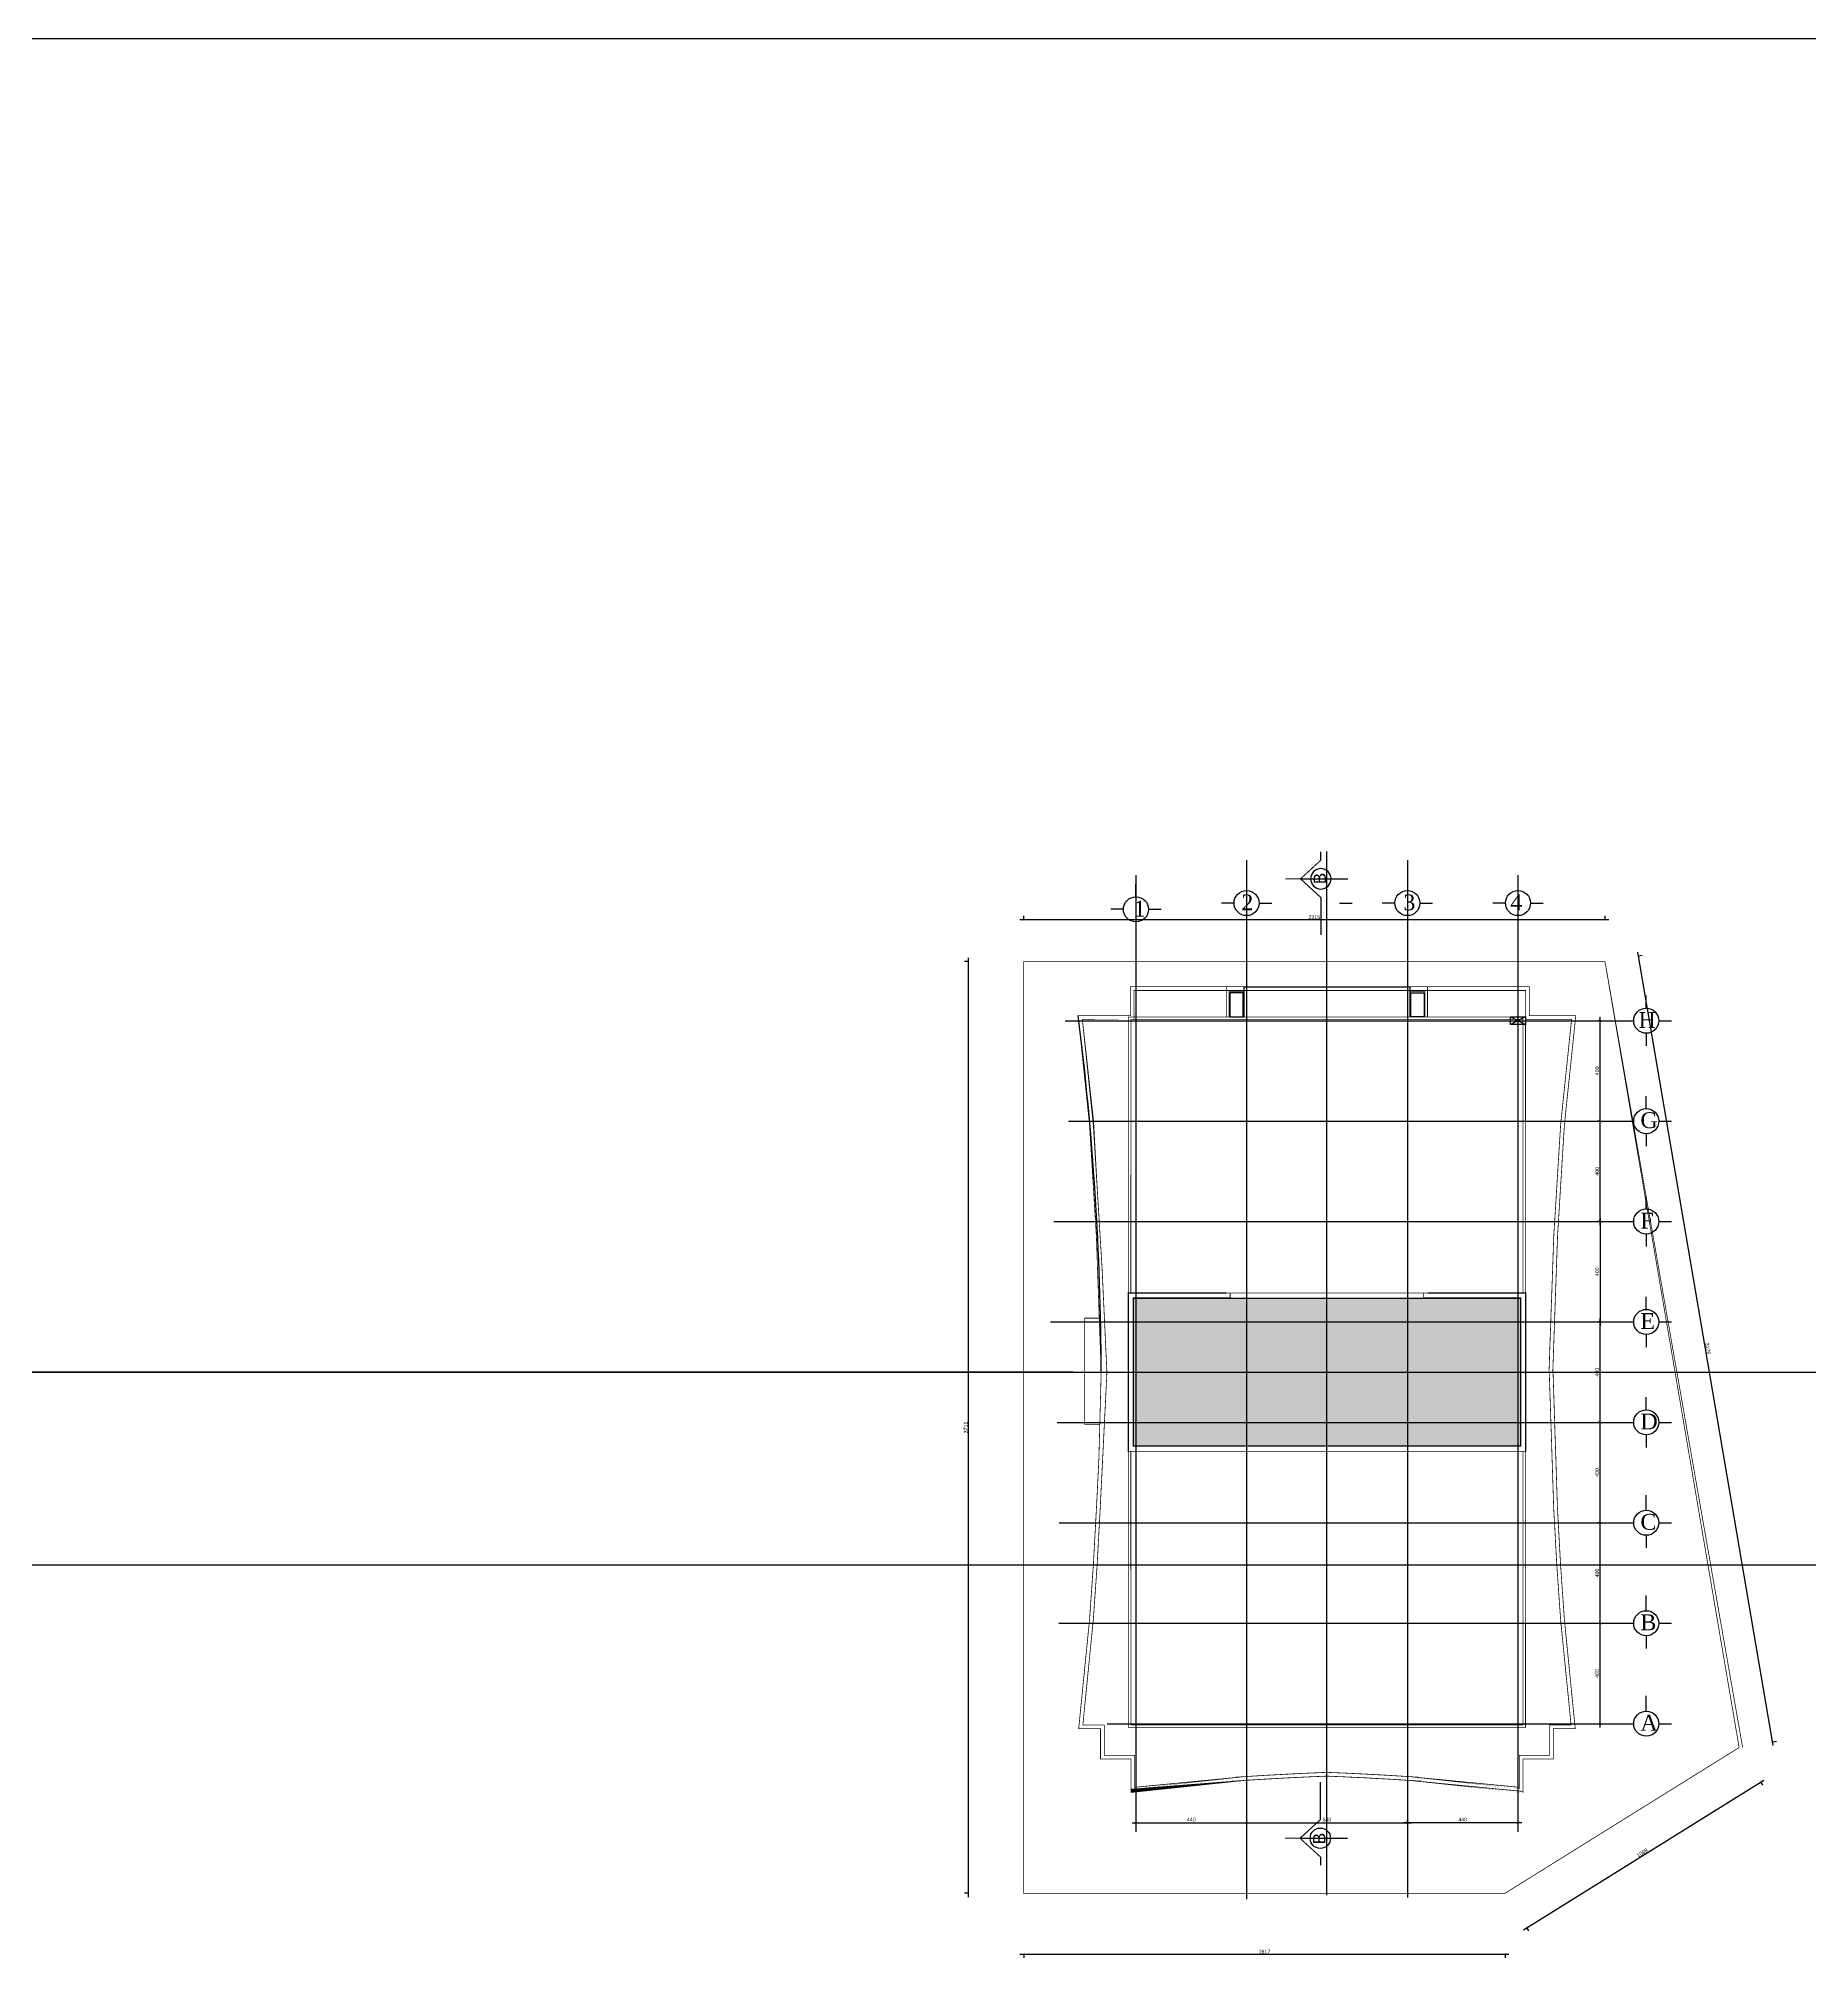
# Model space of a CAD drawing. Extents: x 250879 to 348495, y -51522 to -9360.
# Drawn here: x 285568 to 292620, y -44320 to -36659 of the extents above; entities that cross this region are included whole.
import ezdxf

# ---------------------------------------------------------------- set-up
doc = ezdxf.new("R2010")
doc.units = 0
doc.layers.get('0').update_dxf_attribs({"linetype": 'CONTINUOUS'})
doc.layers.get('DEFPOINTS').update_dxf_attribs({"color": 9, "linetype": 'CONTINUOUS'})
for name, color, linetype in [('AXIS', 1, 'CONTINUOUS'), ('COLUMN', 5, 'CONTINUOUS'), ('DIM', 3, 'CONTINUOUS'), ('TEXT', 3, 'CONTINUOUS'), ('WALL', 7, 'CONTINUOUS'), ('WALL1', 2, 'CONTINUOUS')]:
    doc.layers.add(name, color=color, linetype=linetype)
doc.styles.get("Standard").update_dxf_attribs({"font": 'sanss___.ttf', "height": 15})
doc.styles.add('style2', font='romantic.ttf', dxfattribs={"height": 50})
doc.dimstyles.get("Standard").update_dxf_attribs({"dimtxt": 15, "dimasz": 10, "dimexe": 10, "dimexo": 30, "dimgap": 5, "dimtad": 1, "dimdec": 0, "dimdsep": 46, "dimtxsty": 'Standard', "dimblk1": 'ARCHTICK', "dimblk2": 'ARCHTICK', "dimsah": 1, "dimcen": 2.5, "dimdle": 15, "dimclrd": 3, "dimclre": 3, "dimclrt": 3, "dimazin": 0, "dimtfac": 1, "dimtdec": 0, "dimtmove": 2, "dimatfit": 2, "dimldrblk": 'ARCHTICK', "dimfxl": 1.045499999999997, "dimfxlon": 1, "dimtolj": 1, "dimtzin": 0, "dimarcsym": 0})
doc.dimstyles.new('STANDARD$0', dxfattribs={"dimscale": 0, "dimtxt": 12, "dimasz": 8, "dimexe": 15, "dimexo": 0.0625, "dimgap": 2, "dimtad": 1, "dimdec": 0, "dimzin": 0, "dimdsep": 46, "dimtxsty": 'Standard', "dimblk1": 'ARCHTICK', "dimblk2": 'ARCHTICK', "dimsah": 1, "dimcen": 0.09, "dimdle": 15, "dimclrd": 3, "dimclre": 3, "dimclrt": 3, "dimazin": 0, "dimtfac": 1, "dimtdec": 0, "dimtofl": 0, "dimtmove": 1, "dimatfit": 3, "dimldrblk": 'ARCHTICK', "dimfxl": 1.045499999999997, "dimfxlon": 1, "dimtolj": 1, "dimtzin": 0, "dimarcsym": 0})

# ---------------------------------------------------------------- blocks, each defined once
blk = doc.blocks.new('_ARCHTICK')
at = {"color": 0, "linetype": 'ByBlock', "const_width": 0.15}
blk.add_lwpolyline([(-0.5, -0.5), (0.5, 0.5)], dxfattribs=at)
blk = doc.blocks.new('*D1769')
at = {"layer": 'DEFPOINTS', "color": 0, "linetype": 'ByBlock', "ltscale": 3, "transparency": 16777216}
for p in [(289938.1756619174, -43759.28375353797), (290378.6525400699, -43759.28375353797), (290378.6525400699, -43767.07146409552)]:
    blk.add_point(p, dxfattribs=at)
at = {"layer": 'WALL1', "color": 3, "linetype": 'ByBlock', "lineweight": -2, "ltscale": 3, "transparency": 16777216}
for p, q in [((289923.1756619174, -43767.07146409552), (290393.6525400699, -43767.07146409552)), ((289938.1756619174, -43767.07146409552), (289938.1756619174, -43777.07146409552)), ((290378.6525400699, -43767.07146409552), (290378.6525400699, -43777.07146409552))]:
    blk.add_line(p, q, dxfattribs=at)
at = {"layer": 'WALL1', "color": 3, "linetype": 'ByBlock', "lineweight": -2, "ltscale": 3, "transparency": 16777216, "xscale": 10, "yscale": 10, "zscale": 10, "rotation": 180}
blk.add_blockref('_ARCHTICK', (289938.1756619174, -43767.07146409552), dxfattribs=at)
at = {"layer": 'WALL1', "color": 3, "linetype": 'ByBlock', "lineweight": -2, "ltscale": 3, "transparency": 16777216, "xscale": 10, "yscale": 10, "zscale": 10}
blk.add_blockref('_ARCHTICK', (290378.6525400699, -43767.07146409552), dxfattribs=at)
at = {"layer": 'WALL1', "color": 3, "linetype": 'ByBlock', "ltscale": 3, "transparency": 16777216, "insert": (290158.4141009937, -43754.34512664696), "char_height": 15, "attachment_point": 5}
blk.add_mtext('\\A1;440', dxfattribs=at)
blk = doc.blocks.new('*D1770')
at = {"layer": 'DEFPOINTS', "color": 0, "linetype": 'ByBlock', "ltscale": 3, "transparency": 16777216}
for p in [(290378.6525400699, -43759.28375353797), (291018.9714633485, -43767.07146409552), (291018.9714633485, -43767.07146409552)]:
    blk.add_point(p, dxfattribs=at)
at = {"layer": 'WALL1', "color": 3, "linetype": 'ByBlock', "lineweight": -2, "ltscale": 3, "transparency": 16777216}
for p, q in [((290363.6525400699, -43767.07146409552), (291033.9714633485, -43767.07146409552)), ((290378.6525400699, -43767.07146409552), (290378.6525400699, -43777.07146409552)), ((291018.9714633485, -43767.07146409552), (291018.9714633485, -43757.07146409552))]:
    blk.add_line(p, q, dxfattribs=at)
at = {"layer": 'WALL1', "color": 3, "linetype": 'ByBlock', "lineweight": -2, "ltscale": 3, "transparency": 16777216, "xscale": 10, "yscale": 10, "zscale": 10, "rotation": 180}
blk.add_blockref('_ARCHTICK', (290378.6525400699, -43767.07146409552), dxfattribs=at)
at = {"layer": 'WALL1', "color": 3, "linetype": 'ByBlock', "lineweight": -2, "ltscale": 3, "transparency": 16777216, "xscale": 10, "yscale": 10, "zscale": 10}
blk.add_blockref('_ARCHTICK', (291018.9714633485, -43767.07146409552), dxfattribs=at)
at = {"layer": 'WALL1', "color": 3, "linetype": 'ByBlock', "ltscale": 3, "transparency": 16777216, "insert": (290698.8120017092, -43754.33483858112), "char_height": 15, "attachment_point": 5}
blk.add_mtext('\\A1;640', dxfattribs=at)
blk = doc.blocks.new('*D1771')
at = {"layer": 'DEFPOINTS', "color": 0, "linetype": 'ByBlock', "ltscale": 3, "transparency": 16777216}
for p in [(291720.4483415009, -42972.1627527147), (291787.2634581881, -42972.1627527147), (291777.7964564391, -43372.32733898071)]:
    blk.add_point(p, dxfattribs=at)
at = {"layer": 'WALL1', "color": 3, "linetype": 'ByBlock', "lineweight": -2, "ltscale": 3, "transparency": 16777216}
for p, q in [((291786.2179581881, -42972.1627527147), (291797.2634581881, -42972.1627527147)), ((291787.2634581881, -43387.32733898071), (291787.2634581881, -42957.1627527147)), ((291787.2634581881, -43372.32733898071), (291797.2634581881, -43372.32733898071))]:
    blk.add_line(p, q, dxfattribs=at)
at = {"layer": 'WALL1', "color": 3, "linetype": 'ByBlock', "lineweight": -2, "ltscale": 3, "transparency": 16777216, "xscale": 10, "yscale": 10, "zscale": 10}
for p, rotation in [((291787.2634581881, -42972.1627527147), 90), ((291787.2634581881, -43372.32733898071), 270)]:
    blk.add_blockref('_ARCHTICK', p, dxfattribs=dict(at, rotation=rotation))
at = {"layer": 'WALL1', "color": 3, "linetype": 'ByBlock', "ltscale": 3, "transparency": 16777216, "insert": (291774.5371207395, -43172.24504584765), "char_height": 15, "attachment_point": 5, "rotation": 90}
blk.add_mtext('\\A1;400', dxfattribs=at)
blk = doc.blocks.new('*D1772')
at = {"layer": 'DEFPOINTS', "color": 0, "linetype": 'ByBlock', "ltscale": 3, "transparency": 16777216}
for p in [(291787.2634581881, -42571.99816644869), (291787.2634581881, -42571.99816644869), (291720.4483415009, -42972.1627527147)]:
    blk.add_point(p, dxfattribs=at)
at = {"layer": 'WALL1', "color": 3, "linetype": 'ByBlock', "lineweight": -2, "ltscale": 3, "transparency": 16777216}
for p, q in [((291787.2634581881, -42571.99816644869), (291777.2634581881, -42571.99816644869)), ((291787.2634581881, -42987.1627527147), (291787.2634581881, -42556.99816644869)), ((291786.2179581881, -42972.1627527147), (291797.2634581881, -42972.1627527147))]:
    blk.add_line(p, q, dxfattribs=at)
at = {"layer": 'WALL1', "color": 3, "linetype": 'ByBlock', "lineweight": -2, "ltscale": 3, "transparency": 16777216, "xscale": 10, "yscale": 10, "zscale": 10}
for p, rotation in [((291787.2634581881, -42571.99816644869), 90), ((291787.2634581881, -42972.1627527147), 270)]:
    blk.add_blockref('_ARCHTICK', p, dxfattribs=dict(at, rotation=rotation))
at = {"layer": 'WALL1', "color": 3, "linetype": 'ByBlock', "ltscale": 3, "transparency": 16777216, "insert": (291774.5371207395, -42772.08045958164), "char_height": 15, "attachment_point": 5, "rotation": 90}
blk.add_mtext('\\A1;400', dxfattribs=at)
blk = doc.blocks.new('*D1773')
at = {"layer": 'DEFPOINTS', "color": 0, "linetype": 'ByBlock', "ltscale": 3, "transparency": 16777216}
for p in [(291787.2634581881, -42171.99816644872), (291787.2634581881, -42171.99816644872), (291787.2634581881, -42571.99816644869)]:
    blk.add_point(p, dxfattribs=at)
at = {"layer": 'WALL1', "color": 3, "linetype": 'ByBlock', "lineweight": -2, "ltscale": 3, "transparency": 16777216}
for p, q in [((291787.2634581881, -42171.99816644872), (291777.2634581881, -42171.99816644872)), ((291787.2634581881, -42586.99816644869), (291787.2634581881, -42156.99816644872)), ((291787.2634581881, -42571.99816644869), (291777.2634581881, -42571.99816644869))]:
    blk.add_line(p, q, dxfattribs=at)
at = {"layer": 'WALL1', "color": 3, "linetype": 'ByBlock', "lineweight": -2, "ltscale": 3, "transparency": 16777216, "xscale": 10, "yscale": 10, "zscale": 10}
for p, rotation in [((291787.2634581881, -42171.99816644872), 90), ((291787.2634581881, -42571.99816644869), 270)]:
    blk.add_blockref('_ARCHTICK', p, dxfattribs=dict(at, rotation=rotation))
at = {"layer": 'WALL1', "color": 3, "linetype": 'ByBlock', "ltscale": 3, "transparency": 16777216, "insert": (291774.5371207395, -42371.99816644865), "char_height": 15, "attachment_point": 5, "rotation": 90}
blk.add_mtext('\\A1;400', dxfattribs=at)
blk = doc.blocks.new('*D1774')
at = {"layer": 'DEFPOINTS', "color": 0, "linetype": 'ByBlock', "ltscale": 3, "transparency": 16777216}
for p in [(291787.2634581881, -41771.99816644872), (291787.2634581881, -41771.99816644872), (291787.2634581881, -42171.99816644872)]:
    blk.add_point(p, dxfattribs=at)
at = {"layer": 'WALL1', "color": 3, "linetype": 'ByBlock', "lineweight": -2, "ltscale": 3, "transparency": 16777216}
for p, q in [((291787.2634581881, -41771.99816644872), (291777.2634581881, -41771.99816644872)), ((291787.2634581881, -42186.99816644872), (291787.2634581881, -41756.99816644872)), ((291787.2634581881, -42171.99816644872), (291777.2634581881, -42171.99816644872))]:
    blk.add_line(p, q, dxfattribs=at)
at = {"layer": 'WALL1', "color": 3, "linetype": 'ByBlock', "lineweight": -2, "ltscale": 3, "transparency": 16777216, "xscale": 10, "yscale": 10, "zscale": 10}
for p, rotation in [((291787.2634581881, -41771.99816644872), 90), ((291787.2634581881, -42171.99816644872), 270)]:
    blk.add_blockref('_ARCHTICK', p, dxfattribs=dict(at, rotation=rotation))
at = {"layer": 'WALL1', "color": 3, "linetype": 'ByBlock', "ltscale": 3, "transparency": 16777216, "insert": (291774.5371207395, -41971.99816644867), "char_height": 15, "attachment_point": 5, "rotation": 90}
blk.add_mtext('\\A1;400', dxfattribs=at)
blk = doc.blocks.new('*D1775')
at = {"layer": 'DEFPOINTS', "color": 0, "linetype": 'ByBlock', "ltscale": 3, "transparency": 16777216}
for p in [(291787.2634581881, -40971.99816644872), (291787.2634581881, -40971.99816644872), (291787.2634581881, -41371.99816644875)]:
    blk.add_point(p, dxfattribs=at)
at = {"layer": 'WALL1', "color": 3, "linetype": 'ByBlock', "lineweight": -2, "ltscale": 3, "transparency": 16777216}
for p, q in [((291787.2634581881, -40971.99816644872), (291777.2634581881, -40971.99816644872)), ((291787.2634581881, -41386.99816644875), (291787.2634581881, -40956.99816644872)), ((291787.2634581881, -41371.99816644875), (291777.2634581881, -41371.99816644875))]:
    blk.add_line(p, q, dxfattribs=at)
at = {"layer": 'WALL1', "color": 3, "linetype": 'ByBlock', "lineweight": -2, "ltscale": 3, "transparency": 16777216, "xscale": 10, "yscale": 10, "zscale": 10}
for p, rotation in [((291787.2634581881, -40971.99816644872), 90), ((291787.2634581881, -41371.99816644875), 270)]:
    blk.add_blockref('_ARCHTICK', p, dxfattribs=dict(at, rotation=rotation))
at = {"layer": 'WALL1', "color": 3, "linetype": 'ByBlock', "ltscale": 3, "transparency": 16777216, "insert": (291774.5371207395, -41171.99816644868), "char_height": 15, "attachment_point": 5, "rotation": 90}
blk.add_mtext('\\A1;400', dxfattribs=at)
blk = doc.blocks.new('*D1776')
at = {"layer": 'DEFPOINTS', "color": 0, "linetype": 'ByBlock', "ltscale": 3, "transparency": 16777216}
for p in [(291787.2634581881, -40571.99816644869), (291787.2634581881, -40571.99816644869), (291787.2634581881, -40971.99816644872)]:
    blk.add_point(p, dxfattribs=at)
at = {"layer": 'WALL1', "color": 3, "linetype": 'ByBlock', "lineweight": -2, "ltscale": 3, "transparency": 16777216}
for p, q in [((291787.2634581881, -40571.99816644869), (291777.2634581881, -40571.99816644869)), ((291787.2634581881, -40986.99816644872), (291787.2634581881, -40556.99816644869)), ((291787.2634581881, -40971.99816644872), (291777.2634581881, -40971.99816644872))]:
    blk.add_line(p, q, dxfattribs=at)
at = {"layer": 'WALL1', "color": 3, "linetype": 'ByBlock', "lineweight": -2, "ltscale": 3, "transparency": 16777216, "xscale": 10, "yscale": 10, "zscale": 10}
for p, rotation in [((291787.2634581881, -40571.99816644869), 90), ((291787.2634581881, -40971.99816644872), 270)]:
    blk.add_blockref('_ARCHTICK', p, dxfattribs=dict(at, rotation=rotation))
at = {"layer": 'WALL1', "color": 3, "linetype": 'ByBlock', "ltscale": 3, "transparency": 16777216, "insert": (291774.5371207395, -40771.99816644865), "char_height": 15, "attachment_point": 5, "rotation": 90}
blk.add_mtext('\\A1;400', dxfattribs=at)
blk = doc.blocks.new('*D1777')
at = {"layer": 'DEFPOINTS', "color": 0, "linetype": 'ByBlock', "ltscale": 3, "transparency": 16777216}
for p in [(291018.9714633485, -43759.28375353797), (291018.9714633485, -43767.07146409552), (291459.448341501, -43759.28375353797)]:
    blk.add_point(p, dxfattribs=at)
at = {"layer": 'WALL1', "color": 3, "linetype": 'ByBlock', "lineweight": -2, "ltscale": 3, "transparency": 16777216}
for p, q in [((291474.448341501, -43767.07146409552), (291003.9714633485, -43767.07146409552)), ((291018.9714633485, -43767.07146409552), (291018.9714633485, -43777.07146409552)), ((291459.448341501, -43767.07146409552), (291459.448341501, -43777.07146409552))]:
    blk.add_line(p, q, dxfattribs=at)
at = {"layer": 'WALL1', "color": 3, "linetype": 'ByBlock', "lineweight": -2, "ltscale": 3, "transparency": 16777216, "xscale": 10, "yscale": 10, "zscale": 10, "rotation": 180}
blk.add_blockref('_ARCHTICK', (291018.9714633485, -43767.07146409552), dxfattribs=at)
at = {"layer": 'WALL1', "color": 3, "linetype": 'ByBlock', "lineweight": -2, "ltscale": 3, "transparency": 16777216, "xscale": 10, "yscale": 10, "zscale": 10}
blk.add_blockref('_ARCHTICK', (291459.448341501, -43767.07146409552), dxfattribs=at)
at = {"layer": 'WALL1', "color": 3, "linetype": 'ByBlock', "ltscale": 3, "transparency": 16777216, "insert": (291239.2099024248, -43754.34512664696), "char_height": 15, "attachment_point": 5}
blk.add_mtext('\\A1;440', dxfattribs=at)
blk = doc.blocks.new('*D1778')
at = {"layer": 'DEFPOINTS', "color": 0, "linetype": 'ByBlock', "ltscale": 3, "transparency": 16777216}
for p in [(291749.9598151725, -41371.99816644875), (291749.9598151725, -41771.99816644875), (291787.2634581881, -41771.99816644875)]:
    blk.add_point(p, dxfattribs=at)
at = {"layer": 'WALL1', "color": 3, "linetype": 'ByBlock', "lineweight": -2, "ltscale": 3, "transparency": 16777216}
for p, q in [((291787.2634581881, -41356.99816644875), (291787.2634581881, -41786.99816644875)), ((291786.2179581881, -41371.99816644875), (291797.2634581881, -41371.99816644875)), ((291786.2179581881, -41771.99816644875), (291797.2634581881, -41771.99816644875))]:
    blk.add_line(p, q, dxfattribs=at)
at = {"layer": 'WALL1', "color": 3, "linetype": 'ByBlock', "lineweight": -2, "ltscale": 3, "transparency": 16777216, "xscale": 10, "yscale": 10, "zscale": 10}
for p, rotation in [((291787.2634581881, -41371.99816644875), 90), ((291787.2634581881, -41771.99816644875), 270)]:
    blk.add_blockref('_ARCHTICK', p, dxfattribs=dict(at, rotation=rotation))
at = {"layer": 'WALL1', "color": 3, "linetype": 'ByBlock', "ltscale": 3, "transparency": 16777216, "insert": (291774.5371207395, -41571.9981664487), "char_height": 15, "attachment_point": 5, "rotation": 90}
blk.add_mtext('\\A1;400', dxfattribs=at)
blk = doc.blocks.new('*D21')
at = {"layer": 'DEFPOINTS', "color": 0, "linetype": 'Continuous', "transparency": 16777216}
for p in [(159633.418212931, -32835.69352747883), (159766.8492707725, -32812.93171002994), (160167.4562949472, -35966.25488845536)]:
    blk.add_point(p, dxfattribs=at)
at = {"layer": 'WALL', "color": 3, "linetype": 'Continuous', "lineweight": -2, "transparency": 16777216}
for p, q in [((160303.4097436105, -35958.27946828715), (159764.3268799508, -32798.14531274924)), ((159765.8186588821, -32813.10752067021), (159781.6356680532, -32810.40931920823)), ((160299.8567408983, -35943.66888164673), (160315.6737500695, -35940.97068018475))]:
    blk.add_line(p, q, dxfattribs=at)
at = {"layer": 'WALL', "color": 3, "linetype": 'Continuous', "lineweight": -2, "transparency": 16777216, "xscale": 8, "yscale": 8, "zscale": 8}
for p, rotation in [((159766.8492707725, -32812.93171002994), 99.68081920431923), ((160300.8873527888, -35943.49307100645), 279.6808192043192)]:
    blk.add_blockref('_ARCHTICK', p, dxfattribs=dict(at, rotation=rotation))
at = {"layer": 'WALL', "color": 3, "linetype": 'Continuous', "transparency": 16777216, "insert": (160043.4662859826, -34376.5750855294), "char_height": 15, "attachment_point": 5, "rotation": 279.6808192043193}
blk.add_mtext('\\A1;3176', dxfattribs=at)
blk = doc.blocks.new('*D22')
at = {"layer": 'DEFPOINTS', "color": 0, "linetype": 'Continuous', "transparency": 16777216}
for p in [(159633.4182129309, -32668.27155287028), (157318.4182129309, -32770.04197744268), (159633.4182129309, -32770.04197744268)]:
    blk.add_point(p, dxfattribs=at)
at = {"layer": 'WALL', "color": 3, "linetype": 'Continuous', "lineweight": -2, "transparency": 16777216}
for p, q in [((157303.4182129309, -32668.27155287028), (159648.4182129309, -32668.27155287028)), ((157318.4182129309, -32669.31705287028), (157318.4182129309, -32653.27155287028)), ((159633.4182129309, -32669.31705287028), (159633.4182129309, -32653.27155287028))]:
    blk.add_line(p, q, dxfattribs=at)
at = {"layer": 'WALL', "color": 3, "linetype": 'Continuous', "lineweight": -2, "transparency": 16777216, "xscale": 8, "yscale": 8, "zscale": 8, "rotation": 180}
blk.add_blockref('_ARCHTICK', (157318.4182129309, -32668.27155287028), dxfattribs=at)
at = {"layer": 'WALL', "color": 3, "linetype": 'Continuous', "lineweight": -2, "transparency": 16777216, "xscale": 8, "yscale": 8, "zscale": 8}
blk.add_blockref('_ARCHTICK', (159633.4182129309, -32668.27155287028), dxfattribs=at)
at = {"layer": 'WALL', "color": 3, "linetype": 'Continuous', "transparency": 16777216, "insert": (158475.9182129309, -32658.53492735588), "char_height": 15, "attachment_point": 5}
blk.add_mtext('\\A1;2315', dxfattribs=at)
blk = doc.blocks.new('*D23')
at = {"layer": 'DEFPOINTS', "color": 0, "linetype": 'Continuous', "transparency": 16777216}
for p in [(157318.4182129309, -32835.69352747884), (157097.4074826122, -36546.69352747884), (157318.4182129309, -36546.69352747884)]:
    blk.add_point(p, dxfattribs=at)
at = {"layer": 'WALL', "color": 3, "linetype": 'Continuous', "lineweight": -2, "transparency": 16777216}
for p, q in [((157098.4529826122, -32835.69352747884), (157082.4074826122, -32835.69352747884)), ((157097.4074826122, -32820.69352747884), (157097.4074826122, -36561.69352747884)), ((157098.4529826122, -36546.69352747884), (157082.4074826122, -36546.69352747884))]:
    blk.add_line(p, q, dxfattribs=at)
at = {"layer": 'WALL', "color": 3, "linetype": 'Continuous', "lineweight": -2, "transparency": 16777216, "xscale": 8, "yscale": 8, "zscale": 8}
for p, rotation in [((157097.4074826122, -32835.69352747884), 90), ((157097.4074826122, -36546.69352747884), 270)]:
    blk.add_blockref('_ARCHTICK', p, dxfattribs=dict(at, rotation=rotation))
at = {"layer": 'WALL', "color": 3, "linetype": 'Continuous', "transparency": 16777216, "insert": (157087.6708570978, -34691.19352747881), "char_height": 15, "attachment_point": 5, "rotation": 90}
blk.add_mtext('\\A1;3711', dxfattribs=at)
blk = doc.blocks.new('*D24')
at = {"layer": 'DEFPOINTS', "color": 0, "linetype": 'Continuous', "transparency": 16777216}
for p in [(157318.4182129309, -36546.69352747884), (159235.4182129309, -36546.69352747884), (159235.4182129309, -36789.02014064544)]:
    blk.add_point(p, dxfattribs=at)
at = {"layer": 'WALL', "color": 3, "linetype": 'Continuous', "lineweight": -2, "transparency": 16777216}
for p, q in [((157303.4182129309, -36789.02014064544), (159250.4182129309, -36789.02014064544)), ((157318.4182129309, -36787.97464064544), (157318.4182129309, -36804.02014064544)), ((159235.4182129309, -36787.97464064544), (159235.4182129309, -36804.02014064544))]:
    blk.add_line(p, q, dxfattribs=at)
at = {"layer": 'WALL', "color": 3, "linetype": 'Continuous', "lineweight": -2, "transparency": 16777216, "xscale": 8, "yscale": 8, "zscale": 8, "rotation": 180}
blk.add_blockref('_ARCHTICK', (157318.4182129309, -36789.02014064544), dxfattribs=at)
at = {"layer": 'WALL', "color": 3, "linetype": 'Continuous', "lineweight": -2, "transparency": 16777216, "xscale": 8, "yscale": 8, "zscale": 8}
blk.add_blockref('_ARCHTICK', (159235.4182129309, -36789.02014064544), dxfattribs=at)
at = {"layer": 'WALL', "color": 3, "linetype": 'Continuous', "transparency": 16777216, "insert": (158276.9182129309, -36779.29380319688), "char_height": 15, "attachment_point": 5}
blk.add_mtext('\\A1;1917', dxfattribs=at)
blk = doc.blocks.new('*D25')
at = {"layer": 'DEFPOINTS', "color": 0, "linetype": 'Continuous', "transparency": 16777216}
for p in [(160167.4562949472, -35966.25488845535), (160253.085292349, -36103.75346476938), (159235.4182129309, -36546.69352747884)]:
    blk.add_point(p, dxfattribs=at)
at = {"layer": 'WALL', "color": 3, "linetype": 'Continuous', "lineweight": -2, "transparency": 16777216}
for p, q in [((159308.3144496495, -36692.12159339702), (160265.8180530323, -36095.82397516524)), ((160252.5326069236, -36102.86599134977), (160261.0147819532, -36116.48622545267)), ((159320.4945249073, -36683.30463037326), (159328.9766999369, -36696.92486447615))]:
    blk.add_line(p, q, dxfattribs=at)
at = {"layer": 'WALL', "color": 3, "linetype": 'Continuous', "lineweight": -2, "transparency": 16777216, "xscale": 8, "yscale": 8, "zscale": 8}
for p, rotation in [((160253.085292349, -36103.75346476938), 31.91311431411811), ((159321.0472103328, -36684.19210379287), 211.9131143141181)]:
    blk.add_blockref('_ARCHTICK', p, dxfattribs=dict(at, rotation=rotation))
at = {"layer": 'WALL', "color": 3, "linetype": 'Continuous', "transparency": 16777216, "insert": (159781.9245918952, -36385.71657581064), "char_height": 15, "attachment_point": 5, "rotation": 31.91311431411812}
blk.add_mtext('\\A1;1098', dxfattribs=at)
blk = doc.blocks.new('sec')
at = {"layer": 'WALL'}
for p, q in [((0, 105.8532076054325), (0, 319.4481774866144)), ((0, 105.8532076054325), (-115.7147705813695, 0)), ((-115.7147705813695, 0), (153.6676689041051, 0)), ((0, -105.8532076054325), (0, -153.7743780556848))]:
    blk.add_line(p, q, dxfattribs=at)
at = {"layer": 'WALL', "const_width": 6}
for points in [[(0, 105.8532076054325), (-115.7147705813695, 0), (-201.5248270763404, 0)], [(0, -105.8532076054325), (-115.7147705813695, 0)]]:
    blk.add_lwpolyline(points, dxfattribs=at)
at = {"layer": 'WALL'}
blk.add_circle((0, 0), 57.93203715517807, dxfattribs=at)
blk = doc.blocks.new('COLUMN')
at = {"layer": 'AXIS'}
for p, q in [((236924.6994773077, -9644.256519553426), (236984.6994773077, -9674.256519553426)), ((236984.6994773077, -9644.256519553426), (236924.6994773077, -9674.256519553426))]:
    blk.add_line(p, q, dxfattribs=at)
at = {"layer": 'COLUMN'}
blk.add_lwpolyline([(236924.6994773077, -9644.256519553426), (236984.6994773077, -9644.256519553426), (236984.6994773077, -9674.256519553426), (236924.6994773077, -9674.256519553426)], close=True, dxfattribs=at)
blk = doc.blocks.new('site77')
at = {"layer": 'WALL', "linetype": 'Continuous'}
for points, const_width in [([(159633.4182129309, -32835.69352747884), (157318.4182129309, -32835.69352747884), (157318.4182129309, -36546.69352747884), (159235.4182129309, -36546.69352747884)], 3), ([(159633.4182129309, -32835.69352747884), (160181.5948755989, -35967.07394935451)], 2.999999999999999), ([(159633.4182129309, -32835.69352747884), (160167.4562949472, -35966.25488845535)], 3), ([(159235.4182129309, -36546.69352747884), (160167.4562949472, -35966.25488845535)], 3)]:
    blk.add_lwpolyline(points, dxfattribs=dict(at, const_width=const_width))
for base, p1, p2, picture, middle in [((159633.4182129309, -32668.27155287028), (157318.4182129309, -32770.04197744268), (159633.4182129309, -32770.04197744268), '*D22', (158475.9182129309, -32658.53492735588)), ((159235.4182129309, -36789.02014064544), (157318.4182129309, -36546.69352747884), (159235.4182129309, -36546.69352747884), '*D24', (158276.9182129309, -36779.29380319688))]:
    dim = blk.add_linear_dim(base=base, p1=p1, p2=p2, dimstyle='STANDARD$0', override={"dimscale": 1}, dxfattribs=at)
    dim.commit()
    dim.dimension.update_dxf_attribs({"geometry": picture, "text_midpoint": middle})
dim = blk.add_linear_dim(base=(157097.4074826122, -36546.69352747884), p1=(157318.4182129309, -32835.69352747884), p2=(157318.4182129309, -36546.69352747884), angle=90, dimstyle='STANDARD$0', override={"dimscale": 1}, dxfattribs=at)
dim.commit()
dim.dimension.update_dxf_attribs({"geometry": '*D23', "text_midpoint": (157087.6708570978, -34691.19352747881)})
for p1, p2, distance, picture, middle in [((160167.4562949472, -35966.25488845535), (159633.4182129309, -32835.69352747884), -135.3585886831965, '*D21', (160043.4662859826, -34376.5750855294)), ((159235.4182129309, -36546.69352747884), (160167.4562949472, -35966.25488845535), -161.98204741397785, '*D25', (159781.9245918952, -36385.71657581064))]:
    dim = blk.add_aligned_dim(p1=p1, p2=p2, distance=distance, dimstyle='STANDARD$0', override={"dimscale": 1}, dxfattribs=at)
    dim.commit()
    dim.dimension.update_dxf_attribs({"geometry": picture, "text_midpoint": middle})

msp = doc.modelspace()

# ---------------------------------------------------------------- hatches: boundary and pattern name
at = {"layer": 'AXIS'}
h = msp.add_hatch(dxfattribs=at)
h.set_pattern_fill('DOTS', color=256, scale=5, angle=45, style=0)
h.set_pattern_definition([(45, (19207.20617337798, -20279.16520215265), (-2.80633003783411, 8.418990113502332), [0, -7.9375])])
h.paths.add_polyline_path([(289927.7680472165, -41676.99816644869), (291469.8559562019, -41676.99816644869), (291469.8559562019, -42267.16275271473), (289927.7680472165, -42267.16275271473)])

# ---------------------------------------------------------------- linework, layer by layer
for p, q in [((290698.8120017092, -44055.60695619621), (290698.8120017092, -39897.5677794759)), ((290378.6525400699, -39932.71369922792), (290378.6525400699, -44071.48325637628)), ((291018.9714633485, -39932.71369922792), (291018.9714633485, -44064.52918153747)), ((289938.1756619174, -39992.71369922792), (289938.1756619174, -43803.29106769748)), ((289938.1756619174, -40078.32967074159), (289938.1756619174, -40028.32967074159)), ((291459.4483415009, -39992.71369922792), (291459.4483415009, -43803.29106769748)), ((289888.1756619174, -40128.32967074159), (289838.1756619174, -40128.32967074159)), ((289988.1756619174, -40128.32967074159), (290038.1756619174, -40128.32967074159)), ((290328.6525400699, -40103.55728082845), (290278.6525400699, -40103.55728082845)), ((290428.6525400699, -40103.55728082845), (290478.6525400699, -40103.55728082845)), ((290748.8120017092, -40103.55728082845), (290798.8120017092, -40103.55728082845)), ((290748.8120017092, -40103.55728082845), (290798.8120017092, -40103.55728082845)), ((290968.9714633485, -40103.55728082845), (290918.9714633485, -40103.55728082845)), ((291068.9714633485, -40103.55728082845), (291118.9714633485, -40103.55728082845)), ((291409.4483415009, -40103.55728082845), (291359.4483415009, -40103.55728082845)), ((291509.4483415009, -40103.55728082845), (291559.4483415009, -40103.55728082845)), ((289938.1756619174, -40178.32967074159), (289938.1756619174, -40228.32967074159)), ((290378.6525400699, -40153.55728082845), (290378.6525400699, -40203.55728082845)), ((291018.9714633485, -40153.55728082845), (291018.9714633485, -40203.55728082845)), ((291459.4483415009, -40153.55728082845), (291459.4483415009, -40203.55728082845)), ((291970.1931349295, -40522.0552068405), (291970.1931349295, -40472.0552068405)), ((289656.2069796979, -40571.99816644875), (291920.1931674656, -40571.99816644875)), ((292020.1931349295, -40572.0552068405), (292070.1931349295, -40572.0552068405)), ((291970.1931349295, -40622.0552068405), (291970.1931349295, -40672.0552068405)), ((291970.1931349295, -40922.0552068405), (291970.1931349295, -40872.0552068405)), ((289669.2049259013, -40971.99816644875), (291920.1931674656, -40971.99816644875)), ((292020.1931349295, -40972.0552068405), (292070.1931349295, -40972.0552068405)), ((291970.1931349295, -41022.0552068405), (291970.1931349295, -41072.0552068405)), ((291970.1931349295, -41322.0552068405), (291970.1931349295, -41272.0552068405)), ((289611.0217468936, -41371.99816644875), (291920.1931674656, -41371.99816644875)), ((291970.1931349295, -41422.0552068405), (291970.1931349295, -41472.0552068405)), ((292020.1931349295, -41372.0552068405), (292070.1931349295, -41372.0552068405)), ((291970.1931349295, -41722.0552068405), (291970.1931349295, -41672.0552068405)), ((289597.8973847636, -41771.99816644875), (291920.1931674656, -41771.99816644875)), ((291970.1931349295, -41822.0552068405), (291970.1931349295, -41872.0552068405)), ((292020.1931349295, -41772.0552068405), (292070.1931349295, -41772.0552068405)), ((279387.8951826884, -41972.08045958171), (291769.3529156405, -41972.08045958171)), ((280121.3842587071, -41972.08045958171), (292502.8419916592, -41972.08045958171)), ((285747.1742897407, -41972.08045958171), (334477.2230026638, -41972.08045958171)), ((291970.1931349295, -42122.0552068405), (291970.1931349295, -42072.0552068405)), ((289623.8285761058, -42171.99816644875), (291920.1931674656, -42171.99816644875)), ((292020.1931349295, -42172.0552068405), (292070.1931349295, -42172.0552068405)), ((291970.1931349295, -42222.0552068405), (291970.1931349295, -42272.0552068405)), ((291970.1931349295, -42522.0552068405), (291970.1931349295, -42461.62655715734)), ((289632.7314426124, -42571.99816644875), (291920.1931674656, -42571.99816644875)), ((292020.1931349295, -42572.0552068405), (292070.1931349295, -42572.0552068405)), ((291970.1931349295, -42622.0552068405), (291970.1931349295, -42672.0552068405)), ((291970.1931349295, -42922.21979310648), (291970.1931349295, -42861.79114342332)), ((289631.6673589479, -42972.16275271473), (291920.1931674656, -42972.16275271473)), ((292020.1931349295, -42972.21979310648), (292070.1931349295, -42972.21979310648)), ((291970.1931349295, -43022.21979310648), (291970.1931349295, -43072.21979310648)), ((291970.1931349295, -43322.38437937246), (291970.1931349295, -43261.9557296893)), ((289823.8074461117, -43372.32733898071), (291920.1931674656, -43372.32733898071)), ((292020.1931349295, -43372.38437937246), (292070.1931349295, -43372.38437937246))]:
    msp.add_line(p, q, dxfattribs=at)
for centre in [(290378.6525400699, -40103.55728082845), (291018.9714633485, -40103.55728082845), (291459.4483415009, -40103.55728082845), (289938.1756619174, -40128.32967074159), (291970.1931349295, -40572.0552068405), (291970.1931349295, -40972.0552068405), (291970.1931349295, -41372.0552068405), (291970.1931349295, -41772.0552068405), (291970.1931349295, -42172.0552068405), (291970.1931349295, -42572.0552068405), (291970.1931349295, -42972.21979310648), (291970.1931349295, -43372.38437937246)]:
    msp.add_circle(centre, 50, dxfattribs=at)
at = {"layer": 'WALL', "linetype": 'Continuous', "ltscale": 3}
for p, q in [((289393.6677033314, -41972.08045958171), (279387.8951826884, -41972.08045958171)), ((289688.7445398759, -41972.08045958171), (280121.3842587071, -41972.08045958171))]:
    msp.add_line(p, q, dxfattribs=at)
at = {"layer": 'WALL', "color": 4, "linetype": 'Continuous'}
msp.add_xline((336888.4563271703, -42741.55403033179), (-1, 0), dxfattribs=at)
at = {"layer": 'WALL', "linetype": 'Continuous'}
for points in [[(279680.0993010132, -36659.20223542136), (330358.0239506026, -36659.20223542136), (330358.0239506026, -51521.79853607769), (279680.0993010132, -51521.79853607769)], [(290365.1939386648, -40460.44577980888), (290312.1234452337, -40460.44577980888), (290312.1234452337, -40556.99816644875), (290365.1939386648, -40556.99816644875)], [(291032.5964190512, -40460.44577980888), (291085.6669124823, -40460.44577980888), (291085.6669124823, -40556.99816644875), (291032.5964190512, -40556.99816644875)], [(289927.7680472165, -41676.99816644869), (291469.8559562019, -41676.99816644869), (291469.8559562019, -42267.16275271473), (289927.7680472165, -42267.16275271473)]]:
    msp.add_lwpolyline(points, close=True, dxfattribs=at)
at = {"layer": 'WALL', "linetype": 'Continuous', "const_width": 3}
for points in [[(290698.8120017092, -40436.83358018252), (289915.4046409835, -40436.83358018252), (289915.4046409829, -40551.83358018271), (289708.0110756512, -40551.8335801822), (289754.4158135812, -40971.99816644875), (289768.3521879945, -41231.31915061164), (289777.023767064, -41371.99816644875)], [(290698.8120017092, -40436.83358018252), (289915.4046409835, -40436.83358018252), (289915.4046409835, -40551.83358018271), (289708.0110756512, -40551.8335801822), (289753.2920262502, -40986.99816644871), (289780.4552029512, -41427.66634633156), (289799.6049565783, -41972.08045958171)], [(290368.4897218355, -40436.8335801827), (290308.4897218354, -40436.8335801827), (290298.4897218354, -40436.8335801827), (290298.4897218354, -40556.99816644875)], [(290368.4897218355, -40436.8335801827), (290368.4897218355, -40456.83358018252), (290308.4897218355, -40456.83358018252), (290308.4897218355, -40556.99816644875)], [(290368.4897218355, -40436.8335801827), (291029.4669901782, -40436.8335801827), (291029.4669901782, -40556.99816644875)], [(290368.4897218355, -40556.99816644875), (290368.4897218355, -40436.8335801827)], [(290698.8120017092, -40436.83358018252), (291505.120676188, -40436.83358018252), (291505.120676188, -40551.83358018271), (291689.6129277672, -40551.8335801822), (291644.3319771682, -40986.99816644871), (291617.1688004672, -41427.66634633156), (291598.01904684, -41972.08045958171)], [(291029.3006358806, -40436.8335801827), (291029.3006358806, -40456.83358018252), (291089.3006358806, -40456.83358018252), (291089.3006358806, -40556.99816644875)], [(291029.3006358806, -40436.8335801827), (291089.3006358806, -40436.8335801827), (291099.3006358806, -40436.8335801827), (291099.3006358806, -40556.99816644875)], [(290698.8120017092, -40451.83358018252), (289930.4046409834, -40451.83358018252), (289930.4046409828, -40566.8335801828), (289724.7589456245, -40566.8335801823), (289769.371529958, -40970.77138642719), (289783.3274047499, -41230.45522374198), (289791.9953510251, -41371.07530476009)], [(290368.4897218355, -40556.99816644875), (290368.4897218355, -40456.83358018252)], [(290698.8120017092, -40451.83358018252), (291490.120676188, -40451.83358018252), (291490.120676188, -40566.8335801828), (291672.9711193952, -40566.8335801823), (291629.3798309251, -40985.75996668666), (291602.1850328648, -41426.94113984039), (291583.0097701164, -41972.08045958171)], [(291029.3006358806, -40556.99816644875), (291029.3006358806, -40456.83358018252)], [(289774.4026483301, -40566.83358018258), (289724.6528840232, -40566.83358018229), (289768.2441724933, -40985.75996668666), (289774.4026483301, -41085.66891208453)], [(289907.7680472165, -41656.99816644869), (289908.1756619174, -40556.99816644875), (290698.8120017092, -40556.99816644875)], [(289917.7680465299, -41657.00187203663), (289918.1719570158, -40566.99816644875), (290698.8120017092, -40566.99816644875)], [(291489.8559562019, -41656.99816644869), (291489.4483415009, -40556.99816644875), (290698.8120017092, -40556.99816644875)], [(291479.8559568885, -41657.00187203663), (291479.4520464026, -40566.99816644875), (290698.8120017092, -40566.99816644875)], [(289774.4026483301, -41085.66891208453), (289803.2743074421, -41558.09753926867)], [(289803.2743074421, -41558.09753926833), (289822.5180475613, -41972.79480374417)], [(291099.3006358806, -41656.99816644869), (290298.3233675378, -41656.99816644869)], [(291489.8559562019, -41656.99816644869), (291489.8559562019, -41972.08045958171)], [(291099.3006358806, -41676.99816644869), (290298.3233675378, -41676.99816644869)], [(289792.0394419768, -41756.99816644869), (289733.7445398758, -41756.99816644869), (289733.7445398758, -42179.49816644869), (289794.1674299249, -42179.49816644869)], [(289799.6049565783, -41972.08045958171), (289790.5636961324, -42316.9647476812), (289780.9647469792, -42512.03032195574), (289768.676958731, -42738.04161315979), (289753.3797694367, -42957.16275271121), (289710.0988188362, -43392.32733897705), (289797.1123073289, -43392.32733897705), (289797.112307329, -43513.39069356932), (289918.1756619174, -43513.39069356546), (289918.1756619175, -43642.32733898077), (290363.3547633233, -43599.15390570155), (290363.3547555907, -43598.86606622835), (290456.4648710126, -43593.06089337754), (290563.263696118, -43587.27072754571), (290624.577868328, -43584.36534403086), (290698.8120019904, -43581.25619269267), (290778.1381799819, -43584.59500735514), (290852.9435382158, -43588.21160094177), (290930.7834175952, -43592.45769129293), (290996.4327150368, -43596.42191972127), (291034.2692478638, -43598.86606623285), (291032.414494544, -43598.86606660465), (291034.2692478276, -43598.86606660465), (291479.4483415008, -43642.32733898077), (291479.4483415012, -43513.39069356926)], [(289822.5531996035, -41972.08045958171), (289795.9447218805, -42512.80610619317), (289783.6485748123, -42738.97114253281), (289768.3279749918, -42958.42762089023), (289726.6647087765, -43377.32733897705), (289812.1123073289, -43377.32733897705), (289812.112307329, -43498.39069356884), (289933.1756619174, -43498.39069356499), (289933.1756619175, -43625.80226698708), (290348.3547578866, -43585.5382318108), (290348.3547499631, -43584.77215175423), (290455.592136476, -43578.08618039704), (290562.5026757373, -43572.2899579116), (290623.9090250388, -43569.38020656804), (290698.813550526, -43566.2429771809), (290778.8157574158, -43569.61024569372), (290853.714233383, -43573.23134121717), (290931.6439988703, -43577.48233476884), (290997.3682564991, -43581.45108966305), (291050.698154355, -43584.89606926526), (291048.812437461, -43585.2145546921), (291464.4483415009, -43625.79162915831), (291464.4483415012, -43513.39069356922)], [(291599.0938346276, -41972.08045958171), (291616.6592564391, -42512.03032195574), (291628.9470446874, -42738.04161315979), (291644.2442339817, -42957.16275271121), (291687.5251845822, -43392.32733897705), (291600.5116960895, -43392.32733897705), (291600.5116960894, -43513.39069356932), (291479.4483415009, -43513.39069356546), (291479.4483415008, -43642.32733898077), (291034.2692400951, -43599.15390570155), (291034.2692478276, -43598.86606622835), (290941.1591324058, -43593.06089337754), (290834.3603073004, -43587.27072754571), (290773.0461350903, -43584.36534403086), (290698.8120014279, -43581.25619269267), (290619.4858234365, -43584.59500735514), (290544.6804652025, -43588.21160094177), (290466.8405858232, -43592.45769129293), (290401.1912883815, -43596.42191972127), (290363.3547555546, -43598.86606623285), (290365.2095088743, -43598.86606660465), (290363.3547555907, -43598.86606660465), (289918.1756619175, -43642.32733898077), (289918.1756619172, -43513.39069356926)], [(291584.0858994493, -41972.08045958171), (291601.6725023785, -42512.68141600984), (291613.975428606, -42738.97114253281), (291629.2960284266, -42958.42762089023), (291670.9592946419, -43377.32733897705), (291585.5116960895, -43377.32733897705), (291585.5116960894, -43498.39069356884), (291464.4483415009, -43498.39069356499), (291464.4483415008, -43625.80226698708), (291049.2692455318, -43585.5382318108), (291049.2692534553, -43584.77215175423), (290942.0318669424, -43578.08618039704), (290835.1213276811, -43572.2899579116), (290773.7149783795, -43569.38020656804), (290698.8104528924, -43566.2429771809), (290618.8082460025, -43569.61024569372), (290543.9097700354, -43573.23134121717), (290465.9800045481, -43577.48233476884), (290400.2557469193, -43581.45108966305), (290346.9258490634, -43584.89606926526), (290348.8115659574, -43585.2145546921), (289933.1756619175, -43625.79162915831), (289933.1756619172, -43513.39069356922)], [(291489.8559562019, -42287.16275271473), (291489.8559562019, -41972.08045958171)], [(289907.7680472165, -42287.16275271474), (289908.1756619175, -43387.16275271468), (290698.8120017092, -43387.16275271464)], [(289917.76804653, -42287.1590471268), (289918.1719570159, -43377.16275271468), (290698.8120017092, -43377.16275271464)], [(291479.8559568884, -42287.1590471268), (291479.4520464025, -43377.16275271468), (290698.8120017091, -43377.16275271464)], [(291489.8559562018, -42287.16275271474), (291489.4483415009, -43387.16275271468), (290698.8120017091, -43387.16275271464)]]:
    msp.add_lwpolyline(points, dxfattribs=at)
at = {"layer": 'WALL', "linetype": 'Continuous'}
msp.add_lwpolyline([(290368.4897218355, -40556.99816644875), (290368.4897218355, -40436.8335801827), (291029.3006358806, -40436.8335801827), (291029.3006358806, -40556.99816644875)], dxfattribs=at)
at = {"layer": 'WALL', "linetype": 'Continuous', "ltscale": 3, "const_width": 5}
msp.add_lwpolyline([(290298.3233675378, -41656.99816644869), (289907.7680472165, -41656.99816644869), (289907.7680472165, -42287.16275271473)], dxfattribs=at)
at = {"layer": 'WALL', "linetype": 'Continuous', "ltscale": 3}
for points in [[(290298.3233675378, -41656.99816644869, 5, 5, 0), (289907.7680472165, -41656.99816644869, 5, 5, 0), (289907.7680472165, -42287.16275271473, 3, 3, 0), (290698.8120017092, -42287.16275271473, 3, 3, 0)], [(290313.3233675378, -41656.99816644869, 3, 3, 0), (290313.3233675378, -41676.99816644869, 5, 5, 0), (289927.7680472165, -41676.99816644869, 5, 5, 0), (289927.7680472165, -42267.16275271473, 3, 3, 0), (290698.8120017092, -42267.16275271473, 3, 3, 0)], [(291099.3006358806, -41656.99816644869, 5, 5, 0), (291489.8559562019, -41656.99816644869, 5, 5, 0), (291489.8559562019, -42287.16275271473, 3, 3, 0), (290698.8120017092, -42287.16275271473, 3, 3, 0)], [(291084.3006358806, -41656.99816644869, 3, 3, 0), (291084.3006358806, -41676.99816644869, 5, 5, 0), (291469.8559562019, -41676.99816644869, 5, 5, 0), (291469.8559562019, -42267.16275271473, 3, 3, 0), (290698.8120017092, -42267.16275271473, 3, 3, 0)]]:
    msp.add_lwpolyline(points, format="xyseb", dxfattribs=at)
at = {"layer": 'WALL1'}
msp.add_arc((278173.417628985, -42006.12057906562), 11626.2371602349, 0.1677548754561469, 7.185759439913035, dxfattribs=at)

# ---------------------------------------------------------------- block references
at = {"layer": 'WALL', "linetype": 'Continuous'}
for name, p in [('site77', (132172.6534316472, -7501.140052703711)), ('COLUMN', (54504.74886419327, -30912.74164689532))]:
    msp.add_blockref(name, p, dxfattribs=at)
at = {"layer": 'WALL1', "xscale": -0.7000000000116415, "yscale": 0.7000000000116415, "zscale": 0.7, "rotation": 180}
msp.add_blockref('sec', (290674.3656301071, -40006.86060114551), dxfattribs=at)
at = {"layer": 'WALL1', "xscale": 0.7000000000116415, "yscale": 0.7000000000116415, "zscale": 0.7000000000116415}
msp.add_blockref('sec', (290672.4813297901, -43828.74227721182), dxfattribs=at)

# ---------------------------------------------------------------- texts
at = {"layer": 'DIM', "char_height": 49, "width": 359.60498}
for insert, attachment_point, rotation in [((290645.4588127583, -40028.41212545332), 1, 89.99999999999997), ((290643.5745124414, -43807.190752904), 3, 90.00000000000004)]:
    msp.add_mtext('B', dxfattribs=dict(at, insert=insert, attachment_point=attachment_point, rotation=rotation))
at = {"layer": 'TEXT', "char_height": 63, "attachment_point": 1, "style": 'style2'}
for s, insert, width in [('1', (289928.4909888679, -40093.93055819408), 240.4607), ('2', (290357.8868229316, -40069.15816828093), 240.4607), ('3', (291003.2203692128, -40069.15816828093), 240.4607), ('4', (291428.8010170038, -40069.15816828093), 240.4607), ('H', (291939.5458104324, -40537.65609429299), 240.4607), ('G', (291947.1049091476, -40936.88346245162), 240.4607), ('F', (291947.1049091476, -41336.88346245162), 240.4607), ('E', (291947.1049091476, -41736.88346245162), 240.4607), ('D', (291947.1049091476, -42136.88346245162), 240.4607), ('C', (291947.1049091476, -42536.88346245162), 240.4607), ('B', (291947.1049091476, -42937.0480487176), 240.46074), ('A', (291947.1049091476, -43337.21263498358), 240.46074)]:
    msp.add_mtext(s, dxfattribs=dict(at, insert=insert, width=width))

# ---------------------------------------------------------------- dimensions: what is measured, and where the dimension line sits
at = {"layer": 'WALL1', "linetype": 'ByBlock', "ltscale": 3}
for base, p1, p2, picture, middle in [((291787.2634581881, -40571.99816644869), (291787.2634581881, -40971.99816644872), (291787.2634581881, -40571.99816644869), '*D1776', (291774.5371207395, -40771.99816644865)), ((291787.2634581881, -40971.99816644872), (291787.2634581881, -41371.99816644875), (291787.2634581881, -40971.99816644872), '*D1775', (291774.5371207395, -41171.99816644868)), ((291787.2634581881, -41771.99816644872), (291787.2634581881, -42171.99816644872), (291787.2634581881, -41771.99816644872), '*D1774', (291774.5371207395, -41971.99816644867)), ((291787.2634581881, -42171.99816644872), (291787.2634581881, -42571.99816644869), (291787.2634581881, -42171.99816644872), '*D1773', (291774.5371207395, -42371.99816644865)), ((291787.2634581881, -42571.99816644869), (291720.4483415009, -42972.1627527147), (291787.2634581881, -42571.99816644869), '*D1772', (291774.5371207395, -42772.08045958164))]:
    dim = msp.add_linear_dim(base=base, p1=p1, p2=p2, angle=90, dimstyle='Standard', override={"dimtmove": 1}, dxfattribs=at)
    dim.commit()
    dim.dimension.update_dxf_attribs({"geometry": picture, "text_midpoint": middle})
for base, p1, p2, angle, picture, middle in [((291787.2634581881, -41771.99816644875), (291749.9598151725, -41371.99816644875), (291749.9598151725, -41771.99816644875), 90, '*D1778', (291774.5371207395, -41571.9981664487)), ((291787.2634581881, -42972.1627527147), (291777.7964564391, -43372.32733898071), (291720.4483415009, -42972.1627527147), 90, '*D1771', (291774.5371207395, -43172.24504584765)), ((291018.9714633485, -43767.07146409552), (291459.448341501, -43759.28375353797), (291018.9714633485, -43759.28375353797), 180, '*D1777', (291239.2099024248, -43754.34512664696))]:
    dim = msp.add_linear_dim(base=base, p1=p1, p2=p2, angle=angle, dimstyle='Standard', dxfattribs=at)
    dim.commit()
    dim.dimension.update_dxf_attribs({"geometry": picture, "text_midpoint": middle})
dim = msp.add_linear_dim(base=(290378.6525400699, -43767.07146409552), p1=(289938.1756619174, -43759.28375353797), p2=(290378.6525400699, -43759.28375353797), dimstyle='Standard', dxfattribs=at)
dim.commit()
dim.dimension.update_dxf_attribs({"geometry": '*D1769', "text_midpoint": (290158.4141009937, -43754.34512664696)})
dim = msp.add_linear_dim(base=(291018.9714633485, -43767.07146409552), p1=(290378.6525400699, -43759.28375353797), p2=(291018.9714633485, -43767.07146409552), dimstyle='Standard', override={"dimtmove": 1}, dxfattribs=at)
dim.commit()
dim.dimension.update_dxf_attribs({"geometry": '*D1770', "text_midpoint": (290698.8120017092, -43754.33483858112)})

doc.saveas('drawing.dxf')
